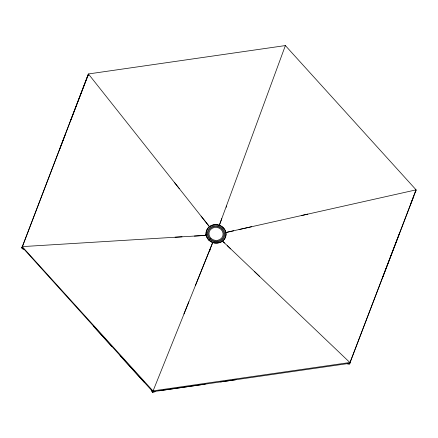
<?xml version="1.0" encoding="UTF-8"?>
<svg xmlns="http://www.w3.org/2000/svg" width="438" height="438" viewBox="0 0 438 438"><rect width="100%" height="100%" fill="white"/><g stroke="black" fill="none" stroke-linecap="round" stroke-linejoin="round"><path stroke-width="0.66" d="M415.202 192.758L415.399 192.079M205.767 234.976L205.844 234.335A9.839 8.585 35.1 0 0 205.865 234.998M23.537 249.129A1.911 0.591 52.6 0 1 21.916 248.127L22.037 247.514M22.048 247.481L88.421 73.956L285.373 45.574L416.1 189.857L349.699 363.441M152.632 392.426L152.698 391.835A3.586 1.155 51.7 0 1 152.594 391.441A15.856 5.229 53.1 0 1 152.194 391.052L151.318 390.159M350.011 362.544A15.297 0.931 -70.5 0 1 349.82 363.02L349.738 363.31L152.774 391.687L212.682 242.586A10.298 8.229 2.7 0 0 222.548 241.157L224.502 243.008M347.4 363.71A1.916 0.712 -11.5 0 0 349.562 364.016L349.623 363.502A3.586 1.352 -12.7 0 1 349.436 363.31A15.856 6.22 -11.6 0 1 348.845 363.43L347.526 363.688M349.738 363.31L399.544 233.164M152.774 391.687L22.152 247.125A15.856 0.652 -69.9 0 0 22.343 246.643L22.765 245.565L22.672 245.932M349.573 364.044L350.427 361.481L350.197 362.067M22.562 246.293L22.245 247.224M221.776 218.639L219.345 225.285A10.298 10.101 37.8 0 0 209.474 226.703L201.108 216.137M285.373 45.574L219.323 225.28A10.298 9.948 -24.9 0 1 225.877 232.507M226.205 207.267L226.67 206.008M22.141 247.514L21.9 248.143M87.808 75.96L87.507 76.792L87.819 76.25M88.082 75.577L88.262 74.947M59.48 149.774L65.437 134.159M22.048 247.404L88.421 73.956L179.241 188.526M410.921 203.385L416.1 189.857L239.022 229.545M413.872 196.049L382.834 276.969M72.451 115.851L70.584 120.707M72.659 115.309L76.825 104.496M77.033 103.954L77.657 102.333M77.865 101.791L82.032 90.973M82.24 90.431L85.153 82.859M85.361 82.317L85.985 80.696M86.193 80.154L87.228 77.449M183.916 314.002L188.86 301.722M209.49 250.925L209.999 249.649M209.594 251.045L210.103 249.775M195.436 285.412L212.709 242.597M415.235 192.709L415.854 190.765A3.674 1.139 52.6 0 1 415.755 190.399L415.854 190.853A15.856 1.33 -70.9 0 1 415.646 191.417M349.82 363.014L349.447 363.305M152.752 391.906L152.824 391.851A3.674 1.358 -11.5 0 0 153.076 391.61A15.297 5.656 -11.5 0 0 153.645 391.561L154.91 391.435M233.733 230.744L225.888 232.529A10.298 9.006 -18.6 0 1 222.564 241.146L230.716 248.91M225.882 232.507L251.626 226.714M301.766 215.469L307.777 214.127M220.577 381.947L235.912 379.713M158.95 390.795L205.236 384.164M21.999 247.645L22.064 247.64A3.674 1.133 52.6 0 0 22.245 247.579A15.297 4.719 52.6 0 0 22.623 248.039L23.455 249.036M182.06 236.805L22.201 246.621L152.933 390.904L349.88 362.516L227.267 245.619M175.058 237.232L206.15 235.359A10.298 8.388 26.8 0 0 212.693 242.57M194.379 236.06L206.15 235.343A10.298 9.313 45.9 0 1 209.457 226.72L174.499 182.542M153.07 391.61L152.599 391.446M254.369 271.44L259.559 276.394M119.957 355.53L144.573 382.642M93.518 326.288L111.816 346.54M22.245 247.579L22.152 247.125M205.887 234.861A10.298 9.313 45.9 0 1 205.887 234.237M88.18 74.958A15.856 0.619 -70.1 0 1 87.972 75.517M155.03 391.424A1.911 0.706 -11.5 0 1 152.648 392.393M152.627 392.382A1.916 0.591 52.6 0 1 151.23 390.072M415.788 191.34A1.911 0.591 52.6 0 1 415.465 191.001M209.627 239.378A8.902 8.169 11.3 0 0 224.546 236.427A8.902 8.169 11.3 0 0 213.892 225.871A8.902 8.169 11.3 0 0 209.627 239.378M210.908 238.277A7.123 6.537 11.3 0 0 222.843 235.918A7.123 6.537 11.3 0 0 214.319 227.475A7.123 6.537 11.3 0 0 210.908 238.277M208.8 240.095A10.052 9.225 11.3 0 0 225.652 236.761A10.052 9.225 11.3 0 0 213.618 224.842A10.052 9.225 11.3 0 0 208.8 240.095M210.245 238.852A8.043 7.38 11.3 0 0 223.725 236.186A8.043 7.38 11.3 0 0 214.1 226.654A8.043 7.38 11.3 0 0 210.245 238.852"/></g></svg>
